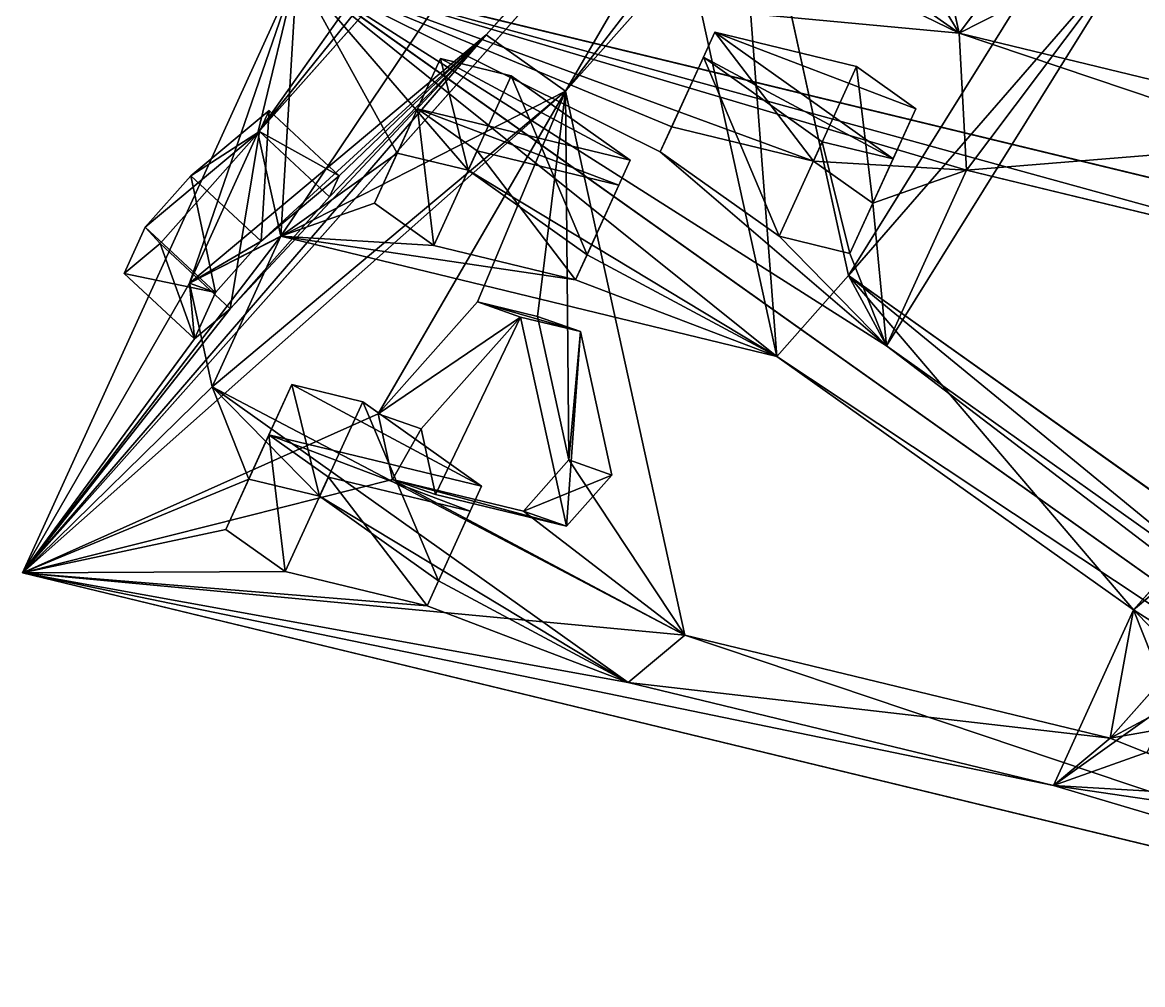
# Model space of a CAD drawing. Extents: x -257 to -138, y 59 to 148.
# Drawn here: x -256.97 to -216.33, y 58.92 to 93.83 of the extents above; entities that cross this region are included whole.
import ezdxf

# ---------------------------------------------------------------- set-up
doc = ezdxf.new("R2010")
doc.units = 0
doc.layers.get('0').update_dxf_attribs({"color": 13, "linetype": 'CONTINUOUS'})

msp = doc.modelspace()

# ---------------------------------------------------------------- linework, layer by layer
for p, q in [((-256.972, 73.857, 113.817), (-210.097, 126.592, 99.473)), ((-222.986, 93.441, 33.353), (-227.314, 113.179, 39.069)), ((-240.143, 93.381, 105.065), (-228.424, 106.565, 101.479)), ((-248.424, 89.831, 72.48), (-234.752, 105.212, 68.296)), ((-237.267, 91.338, 106.951), (-225.548, 104.522, 103.365)), ((-231.323, 104.382, 66.41), (-226.995, 84.644, 60.694)), ((-216.768, 101.715, 48.064), (-222.986, 93.441, 33.353)), ((-217.874, 99.289, 55.607), (-226.995, 84.644, 60.694)), ((-216.497, 96.742, 50.747), (-225.617, 82.098, 55.834)), ((-222.714, 88.468, 36.036), (-216.497, 96.742, 50.747)), ((-247.019, 95.698, 45.935), (-256.972, 73.857, 113.817)), ((-185.304, 80.76, 11.993), (-247.019, 95.698, 45.935)), ((-195.256, 58.919, 79.875), (-247.019, 95.698, 45.935)), ((-250.912, 84.37, 89.45), (-240.143, 93.381, 105.065)), ((-237.267, 91.338, 106.951), (-240.143, 93.381, 105.065)), ((-233.415, 90.048, 44.521), (-231.851, 93.479, 45.854)), ((-231.851, 93.479, 45.854), (-232.266, 92.569, 48.683)), ((-226.708, 92.234, 43.026), (-231.851, 93.479, 45.854)), ((-207.557, 89.706, 24.868), (-222.986, 93.441, 33.353)), ((-222.986, 93.441, 33.353), (-222.714, 88.468, 36.036)), ((-243.369, 89.089, 58.663), (-241.805, 92.521, 59.996)), ((-242.634, 90.7, 65.653), (-241.805, 92.521, 59.996)), ((-241.805, 92.521, 59.996), (-239.233, 91.898, 58.582)), ((-233.83, 89.138, 47.349), (-232.266, 92.569, 48.683)), ((-227.952, 89.504, 51.511), (-232.266, 92.569, 48.683)), ((-240.797, 88.466, 57.249), (-239.233, 91.898, 58.582)), ((-234.92, 88.833, 61.411), (-239.233, 91.898, 58.582)), ((-228.272, 88.803, 41.692), (-226.708, 92.234, 43.026)), ((-226.708, 92.234, 43.026), (-224.551, 90.702, 44.44)), ((-232.939, 71.6, 101.235), (-237.267, 91.338, 106.951)), ((-248.02, 90.64, 101.682), (-250.86, 88.264, 97.564)), ((-248.371, 89.871, 104.075), (-248.02, 90.64, 101.682)), ((-245.473, 88.271, 101.293), (-248.02, 90.64, 101.682)), ((-244.198, 87.269, 64.32), (-242.634, 90.7, 65.653)), ((-240.477, 89.168, 67.067), (-242.634, 90.7, 65.653)), ((-226.115, 87.27, 43.107), (-224.551, 90.702, 44.44)), ((-224.551, 90.702, 44.44), (-225.381, 88.882, 50.097)), ((-251.976, 85.814, 105.179), (-248.371, 89.871, 104.075)), ((-250.912, 84.37, 89.45), (-248.424, 89.831, 72.48)), ((-248.424, 89.831, 72.48), (-247.599, 86.071, 71.391)), ((-245.824, 87.501, 103.686), (-248.371, 89.871, 104.075)), ((-233.415, 90.048, 44.521), (-233.83, 89.138, 47.349)), ((-228.272, 88.803, 41.692), (-233.415, 90.048, 44.521)), ((-229.516, 86.073, 50.178), (-227.952, 89.504, 51.511)), ((-227.952, 89.504, 51.511), (-225.381, 88.882, 50.097)), ((-244.198, 87.269, 64.32), (-243.369, 89.089, 58.663)), ((-243.369, 89.089, 58.663), (-240.797, 88.466, 57.249)), ((-242.041, 85.736, 65.734), (-240.477, 89.168, 67.067)), ((-240.477, 89.168, 67.067), (-235.335, 87.923, 64.239)), ((-229.516, 86.073, 50.178), (-233.83, 89.138, 47.349)), ((-236.484, 85.402, 60.077), (-234.92, 88.833, 61.411)), ((-235.335, 87.923, 64.239), (-234.92, 88.833, 61.411)), ((-228.272, 88.803, 41.692), (-226.115, 87.27, 43.107)), ((-226.945, 85.45, 48.763), (-225.381, 88.882, 50.097)), ((-250.86, 88.264, 97.564), (-252.512, 86.405, 98.07)), ((-248.314, 85.895, 97.175), (-250.86, 88.264, 97.564)), ((-245.473, 88.271, 101.293), (-248.314, 85.895, 97.175)), ((-245.824, 87.501, 103.686), (-245.473, 88.271, 101.293)), ((-236.484, 85.402, 60.077), (-240.797, 88.466, 57.249)), ((-222.714, 88.468, 36.036), (-225.617, 82.098, 55.834)), ((-207.285, 84.733, 27.55), (-222.714, 88.468, 36.036)), ((-236.899, 84.491, 62.905), (-235.335, 87.923, 64.239)), ((-249.43, 83.445, 104.79), (-245.824, 87.501, 103.686)), ((-242.041, 85.736, 65.734), (-244.198, 87.269, 64.32)), ((-226.115, 87.27, 43.107), (-226.945, 85.45, 48.763)), ((-252.512, 86.405, 98.07), (-253.278, 84.725, 103.291)), ((-249.966, 84.036, 97.681), (-252.512, 86.405, 98.07)), ((-253.278, 84.725, 103.291), (-251.976, 85.814, 105.179)), ((-249.43, 83.445, 104.79), (-251.976, 85.814, 105.179)), ((-250.087, 80.611, 88.361), (-247.599, 86.071, 71.391)), ((-248.314, 85.895, 97.175), (-249.966, 84.036, 97.681)), ((-247.599, 86.071, 71.391), (-229.599, 81.714, 61.491)), ((-229.516, 86.073, 50.178), (-226.945, 85.45, 48.763)), ((-242.041, 85.736, 65.734), (-236.899, 84.491, 62.905)), ((-236.899, 84.491, 62.905), (-236.484, 85.402, 60.077)), ((-250.731, 82.356, 102.902), (-253.278, 84.725, 103.291)), ((-226.995, 84.644, 60.694), (-229.599, 81.714, 61.491)), ((-225.617, 82.098, 55.834), (-226.995, 84.644, 60.694)), ((-214.054, 75.449, 69.179), (-226.995, 84.644, 60.694)), ((-250.912, 84.37, 89.45), (-250.087, 80.611, 88.361)), ((-249.966, 84.036, 97.681), (-250.731, 82.356, 102.902)), ((-250.731, 82.356, 102.902), (-249.43, 83.445, 104.79)), ((-240.46, 83.689, 107.204), (-244.065, 79.633, 108.307)), ((-238.284, 83.163, 106.007), (-240.46, 83.689, 107.204)), ((-240.46, 83.689, 107.204), (-238.897, 83.139, 110.287)), ((-238.897, 83.139, 110.287), (-242.503, 79.083, 111.39)), ((-236.722, 82.613, 109.09), (-238.897, 83.139, 110.287)), ((-237.143, 77.957, 104.5), (-238.284, 83.163, 106.007)), ((-238.284, 83.163, 106.007), (-236.722, 82.613, 109.09)), ((-203.838, 83.246, 88.566), (-217.51, 67.865, 92.749)), ((-235.58, 77.407, 107.583), (-236.722, 82.613, 109.09)), ((-229.599, 81.714, 61.491), (-216.658, 72.519, 69.976)), ((-225.617, 82.098, 55.834), (-212.677, 72.903, 64.319)), ((-234.99, 69.883, 98.26), (-250.087, 80.611, 88.361)), ((-248.76, 77.258, 95.432), (-247.196, 80.69, 96.766)), ((-247.196, 80.69, 96.766), (-248.025, 78.87, 102.422)), ((-247.196, 80.69, 96.766), (-244.625, 80.067, 95.351)), ((-246.189, 76.636, 94.018), (-244.625, 80.067, 95.351)), ((-240.311, 77.002, 98.18), (-244.625, 80.067, 95.351)), ((-244.065, 79.633, 108.307), (-243.542, 77.248, 107.616)), ((-244.065, 79.633, 108.307), (-242.503, 79.083, 111.39)), ((-249.589, 75.438, 101.089), (-248.025, 78.87, 102.422)), ((-245.869, 77.337, 103.837), (-248.025, 78.87, 102.422)), ((-242.503, 79.083, 111.39), (-241.98, 76.697, 110.699)), ((-238.795, 76.098, 105.005), (-237.143, 77.957, 104.5)), ((-237.143, 77.957, 104.5), (-235.58, 77.407, 107.583)), ((-248.76, 77.258, 95.432), (-249.589, 75.438, 101.089)), ((-248.76, 77.258, 95.432), (-246.189, 76.636, 94.018)), ((-247.433, 73.906, 102.503), (-245.869, 77.337, 103.837)), ((-240.726, 76.092, 101.008), (-245.869, 77.337, 103.837)), ((-243.542, 77.248, 107.616), (-238.795, 76.098, 105.005)), ((-243.542, 77.248, 107.616), (-241.98, 76.697, 110.699)), ((-237.233, 75.548, 108.089), (-235.58, 77.407, 107.583)), ((-241.875, 73.571, 96.846), (-240.311, 77.002, 98.18)), ((-240.726, 76.092, 101.008), (-240.311, 77.002, 98.18)), ((-241.875, 73.571, 96.846), (-246.189, 76.636, 94.018)), ((-241.98, 76.697, 110.699), (-237.233, 75.548, 108.089)), ((-242.29, 72.661, 99.675), (-240.726, 76.092, 101.008)), ((-238.795, 76.098, 105.005), (-237.233, 75.548, 108.089)), ((-247.433, 73.906, 102.503), (-249.589, 75.438, 101.089)), ((-216.658, 72.519, 69.976), (-214.054, 75.449, 69.179)), ((-256.972, 73.857, 113.817), (-195.256, 58.919, 79.875)), ((-242.29, 72.661, 99.675), (-247.433, 73.906, 102.503)), ((-242.29, 72.661, 99.675), (-241.875, 73.571, 96.846)), ((-219.561, 66.149, 89.775), (-216.658, 72.519, 69.976)), ((-232.939, 71.6, 101.235), (-234.99, 69.883, 98.26)), ((-232.939, 71.6, 101.235), (-217.51, 67.865, 92.749)), ((-234.99, 69.883, 98.26), (-219.561, 66.149, 89.775)), ((-219.561, 66.149, 89.775), (-217.51, 67.865, 92.749))]:
    msp.add_line(p, q)

# ---------------------------------------------------------------- meshes
mesh = msp.add_polyface()
corners = [(-227.314, 113.179, 39.069), (-226.794, 99.703, 36.401), (-228.031, 105.342, 38.034), (-222.986, 93.441, 33.353), (-247.019, 95.698, 45.935), (-234.508, 101.57, 40.643), (-200.144, 148.433, 31.592), (-230.602, 105.965, 39.448), (-215.595, 126.363, 35.483), (-209.118, 130.135, 32.874), (-205.211, 134.529, 31.679), (-202.64, 133.907, 30.264), (-201.403, 128.268, 28.631), (-208.499, 127.315, 32.057), (-197.595, 122.006, 25.584), (-203.356, 126.07, 29.229), (-185.304, 80.76, 11.993), (-193.885, 105.087, 20.684), (-193.365, 91.611, 18.015), (-233.89, 98.75, 39.827), (-228.747, 97.506, 36.998), (-207.557, 89.706, 24.868), (-200.461, 90.659, 21.442), (-201.079, 93.479, 22.258), (-195.318, 89.414, 18.613), (-197.173, 97.873, 21.063), (-194.601, 97.251, 19.649)]
mesh.append_faces([[corners[k] for k in face] for face in [(5, 0, 7), (7, 0, 2), (0, 6, 8), (9, 6, 10), (10, 6, 11), (11, 6, 12), (8, 13, 14), (13, 8, 9), (14, 16, 17), (4, 3, 16), (19, 4, 5), (22, 21, 23), (17, 23, 21), (23, 17, 25), (25, 17, 26), (26, 17, 18)]], dxfattribs={"vtx0": -1, "vtx1": -1})
mesh.append_faces([[corners[k] for k in face] for face in [(4, 0, 5), (8, 6, 9), (14, 12, 6), (17, 16, 18), (3, 4, 19), (16, 21, 22)]], dxfattribs={"vtx0": -1, "vtx1": -1, "vtx2": -1})
mesh.append_faces([[corners[k] for k in face] for face in [(0, 1, 2), (1, 0, 3), (0, 4, 6), (14, 13, 15), (14, 15, 12), (14, 6, 16), (3, 19, 20), (3, 20, 1), (16, 3, 21), (16, 22, 24), (16, 24, 18)]], dxfattribs={"vtx0": -1, "vtx2": -1})
mesh = msp.add_polyface()
corners = [(-248.424, 89.831, 72.48), (-244.039, 95.276, 68.021), (-245.34, 94.186, 66.133), (-234.752, 105.212, 68.296), (-240.433, 99.332, 66.917), (-240.082, 100.102, 64.524), (-248.314, 85.895, 97.175), (-250.912, 84.37, 89.45), (-249.966, 84.036, 97.681), (-240.143, 93.381, 105.065), (-245.473, 88.271, 101.293), (-225.341, 110.921, 95.133), (-225.521, 112.935, 81.681), (-228.424, 106.565, 101.479), (-224.575, 112.601, 89.912), (-222.923, 114.46, 89.406), (-256.972, 73.857, 113.817), (-249.43, 83.445, 104.79), (-250.731, 82.356, 102.902), (-210.097, 126.592, 99.473), (-245.824, 87.501, 103.686), (-224.039, 112.01, 97.02), (-220.434, 116.066, 95.917), (-220.083, 116.836, 93.524), (-247.019, 95.698, 45.935), (-244.575, 95.866, 60.912), (-242.922, 97.725, 60.406)]
mesh.append_faces([[corners[k] for k in face] for face in [(1, 3, 4), (4, 3, 5), (6, 7, 8), (7, 6, 9), (17, 9, 20), (20, 9, 10), (9, 19, 13), (21, 19, 22), (22, 19, 23), (16, 7, 24), (24, 3, 19)]], dxfattribs={"vtx0": -1, "vtx1": -1})
mesh.append_faces([[corners[k] for k in face] for face in [(17, 16, 9), (13, 19, 21), (7, 16, 18), (24, 0, 2), (24, 26, 3), (19, 12, 15)]], dxfattribs={"vtx0": -1, "vtx1": -1, "vtx2": -1})
mesh.append_faces([[corners[k] for k in face] for face in [(0, 1, 2), (1, 0, 3), (9, 6, 10), (11, 12, 13), (12, 11, 14), (12, 14, 15), (16, 17, 18), (9, 16, 19), (13, 21, 11), (7, 18, 8), (24, 7, 0), (24, 2, 25), (24, 25, 26), (3, 26, 5), (19, 3, 12), (19, 15, 23)]], dxfattribs={"vtx0": -1, "vtx2": -1})
mesh = msp.add_polyface()
corners = [(-210.636, 71.541, 89.922), (-203.838, 83.246, 88.566), (-217.51, 67.865, 92.749), (-207.031, 75.598, 88.819), (-204.855, 75.071, 87.622), (-203.714, 69.866, 86.115), (-256.972, 73.857, 113.817), (-243.542, 77.248, 107.616), (-244.065, 79.633, 108.307), (-232.939, 71.6, 101.235), (-195.256, 58.919, 79.875), (-238.795, 76.098, 105.005), (-237.143, 77.957, 104.5), (-210.113, 69.156, 89.231), (-205.366, 68.007, 86.62), (-225.548, 104.522, 103.365), (-218.151, 105.812, 99.847), (-218.675, 108.198, 100.538), (-207.548, 100.164, 93.465), (-213.404, 104.663, 97.236), (-211.752, 106.522, 96.73), (-210.097, 126.592, 99.473), (-237.267, 91.338, 106.951), (-240.46, 83.689, 107.204), (-238.284, 83.163, 106.007), (-215.069, 112.254, 99.434), (-212.893, 111.728, 98.238)]
mesh.append_faces([[corners[k] for k in face] for face in [(7, 9, 11), (11, 9, 12), (9, 10, 2), (13, 10, 14), (14, 10, 5), (16, 18, 19), (19, 18, 20), (21, 18, 10), (6, 22, 21), (12, 22, 24), (22, 12, 9)]], dxfattribs={"vtx0": -1, "vtx1": -1})
mesh.append_faces([[corners[k] for k in face] for face in [(7, 6, 9), (2, 10, 13), (20, 18, 21), (10, 1, 5), (22, 6, 8), (21, 15, 17)]], dxfattribs={"vtx0": -1, "vtx1": -1, "vtx2": -1})
mesh.append_faces([[corners[k] for k in face] for face in [(0, 1, 2), (1, 0, 3), (1, 3, 4), (1, 4, 5), (6, 7, 8), (9, 6, 10), (2, 13, 0), (15, 16, 17), (16, 15, 18), (10, 18, 1), (22, 8, 23), (22, 23, 24), (21, 22, 15), (21, 17, 25), (21, 25, 26), (21, 26, 20)]], dxfattribs={"vtx0": -1, "vtx2": -1})
mesh = msp.add_polyface()
corners = [(-227.314, 113.179, 39.069), (-216.768, 101.715, 48.064), (-222.986, 93.441, 33.353)]
mesh.append_faces([[corners[k] for k in face] for face in [(0, 1, 2)]])
mesh = msp.add_polyface()
corners = [(-228.424, 106.565, 101.479), (-237.267, 91.338, 106.951), (-240.143, 93.381, 105.065), (-225.548, 104.522, 103.365)]
mesh.append_faces([[corners[k] for k in face] for face in [(0, 1, 2), (1, 0, 3)]], dxfattribs={"vtx0": -1})
mesh = msp.add_polyface()
corners = [(-247.599, 86.071, 71.391), (-234.752, 105.212, 68.296), (-248.424, 89.831, 72.48), (-229.599, 81.714, 61.491), (-231.323, 104.382, 66.41), (-226.995, 84.644, 60.694)]
mesh.append_faces([[corners[k] for k in face] for face in [(0, 1, 2), (4, 3, 5)]], dxfattribs={"vtx0": -1})
mesh.append_faces([[corners[k] for k in face] for face in [(1, 3, 4)]], dxfattribs={"vtx0": -1, "vtx1": -1})
mesh.append_faces([[corners[k] for k in face] for face in [(1, 0, 3)]], dxfattribs={"vtx0": -1, "vtx2": -1})
mesh = msp.add_polyface()
corners = [(-217.874, 99.289, 55.607), (-231.323, 104.382, 66.41), (-226.995, 84.644, 60.694)]
mesh.append_faces([[corners[k] for k in face] for face in [(0, 1, 2)]])
mesh = msp.add_polyface()
corners = [(-222.986, 93.441, 33.353), (-216.497, 96.742, 50.747), (-222.714, 88.468, 36.036), (-216.768, 101.715, 48.064)]
mesh.append_faces([[corners[k] for k in face] for face in [(0, 1, 2), (1, 0, 3)]], dxfattribs={"vtx0": -1})
mesh = msp.add_polyface()
corners = [(-216.497, 96.742, 50.747), (-226.995, 84.644, 60.694), (-225.617, 82.098, 55.834), (-217.874, 99.289, 55.607)]
mesh.append_faces([[corners[k] for k in face] for face in [(0, 1, 2), (1, 0, 3)]], dxfattribs={"vtx0": -1})
mesh = msp.add_polyface()
corners = [(-216.497, 96.742, 50.747), (-225.617, 82.098, 55.834), (-222.714, 88.468, 36.036)]
mesh.append_faces([[corners[k] for k in face] for face in [(0, 1, 2)]])
mesh = msp.add_polyface()
corners = [(-229.599, 81.714, 61.491), (-236.899, 84.491, 62.905), (-236.484, 85.402, 60.077), (-247.599, 86.071, 71.391), (-242.041, 85.736, 65.734), (-247.019, 95.698, 45.935), (-240.797, 88.466, 57.249), (-195.256, 58.919, 79.875), (-216.658, 72.519, 69.976), (-212.759, 68.544, 75.633), (-208.446, 65.479, 78.461), (-208.861, 64.569, 81.289), (-219.561, 66.149, 89.775), (-256.972, 73.857, 113.817), (-214.003, 65.814, 84.118), (-234.99, 69.883, 98.26), (-242.29, 72.661, 99.675), (-247.433, 73.906, 102.503), (-243.369, 89.089, 58.663), (-244.198, 87.269, 64.32), (-250.087, 80.611, 88.361), (-248.76, 77.258, 95.432), (-246.189, 76.636, 94.018), (-249.589, 75.438, 101.089), (-241.875, 73.571, 96.846), (-215.331, 69.167, 77.047), (-216.16, 67.347, 82.704)]
mesh.append_faces([[corners[k] for k in face] for face in [(1, 3, 4), (6, 0, 2), (0, 7, 8), (9, 7, 10), (10, 7, 11), (11, 12, 14), (12, 13, 15), (16, 13, 17), (5, 3, 13), (18, 5, 6), (21, 20, 22), (15, 22, 20), (22, 15, 24), (24, 15, 16), (8, 25, 12), (25, 8, 9)]], dxfattribs={"vtx0": -1, "vtx1": -1})
mesh.append_faces([[corners[k] for k in face] for face in [(5, 0, 6), (8, 7, 9), (11, 7, 12), (15, 13, 16), (3, 5, 18), (13, 20, 21)]], dxfattribs={"vtx0": -1, "vtx1": -1, "vtx2": -1})
mesh.append_faces([[corners[k] for k in face] for face in [(0, 1, 2), (1, 0, 3), (0, 5, 7), (12, 7, 13), (3, 18, 19), (3, 19, 4), (13, 3, 20), (13, 21, 23), (13, 23, 17), (12, 25, 26), (12, 26, 14)]], dxfattribs={"vtx0": -1, "vtx2": -1})
mesh = msp.add_polyface()
corners = [(-200.234, 68.88, 60.076), (-212.677, 72.903, 64.319), (-194.676, 68.546, 54.42), (-205.377, 70.125, 62.905), (-205.792, 69.215, 65.733), (-185.304, 80.76, 11.993), (-192.686, 79.179, 24.721), (-194.843, 80.711, 23.307), (-192.188, 74.006, 37.449), (-195.256, 58.919, 79.875), (-193.515, 77.359, 30.378), (-196.087, 77.981, 31.792), (-198.077, 67.348, 61.491), (-198.907, 65.528, 67.147), (-201.478, 66.15, 68.562), (-207.285, 84.733, 27.55), (-247.019, 95.698, 45.935), (-199.986, 81.956, 26.136), (-222.714, 88.468, 36.036), (-228.272, 88.803, 41.692), (-233.415, 90.048, 44.521), (-233.83, 89.138, 47.349), (-225.617, 82.098, 55.834), (-229.516, 86.073, 50.178), (-226.115, 87.27, 43.107), (-226.945, 85.45, 48.763), (-200.4, 81.046, 28.964)]
mesh.append_faces([[corners[k] for k in face] for face in [(6, 8, 10), (10, 8, 11), (8, 9, 2), (12, 9, 13), (13, 9, 14), (5, 15, 16), (16, 22, 9), (24, 22, 25), (25, 22, 23), (26, 15, 17), (15, 26, 8)]], dxfattribs={"vtx0": -1, "vtx1": -1})
mesh.append_faces([[corners[k] for k in face] for face in [(6, 5, 8), (2, 9, 12), (15, 5, 7), (16, 18, 19), (16, 21, 22), (9, 1, 4)]], dxfattribs={"vtx0": -1, "vtx1": -1, "vtx2": -1})
mesh.append_faces([[corners[k] for k in face] for face in [(0, 1, 2), (1, 0, 3), (1, 3, 4), (5, 6, 7), (8, 5, 9), (2, 12, 0), (15, 7, 17), (16, 15, 18), (16, 19, 20), (16, 20, 21), (22, 21, 23), (9, 22, 1), (9, 4, 14), (18, 24, 19), (24, 18, 22), (8, 26, 11)]], dxfattribs={"vtx0": -1, "vtx2": -1})
mesh = msp.add_polyface()
corners = [(-250.087, 80.611, 88.361), (-232.939, 71.6, 101.235), (-234.99, 69.883, 98.26), (-237.267, 91.338, 106.951), (-250.912, 84.37, 89.45), (-240.143, 93.381, 105.065)]
mesh.append_faces([[corners[k] for k in face] for face in [(0, 1, 2), (3, 4, 5)]], dxfattribs={"vtx0": -1})
mesh.append_faces([[corners[k] for k in face] for face in [(1, 0, 3)]], dxfattribs={"vtx0": -1, "vtx1": -1})
mesh.append_faces([[corners[k] for k in face] for face in [(3, 0, 4)]], dxfattribs={"vtx0": -1, "vtx2": -1})
mesh = msp.add_polyface()
corners = [(-233.415, 90.048, 44.521), (-232.266, 92.569, 48.683), (-233.83, 89.138, 47.349), (-231.851, 93.479, 45.854)]
mesh.append_faces([[corners[k] for k in face] for face in [(0, 1, 2), (1, 0, 3)]], dxfattribs={"vtx0": -1})
mesh = msp.add_polyface()
corners = [(-228.272, 88.803, 41.692), (-231.851, 93.479, 45.854), (-233.415, 90.048, 44.521), (-226.708, 92.234, 43.026)]
mesh.append_faces([[corners[k] for k in face] for face in [(0, 1, 2), (1, 0, 3)]], dxfattribs={"vtx0": -1})
mesh = msp.add_polyface()
corners = [(-224.551, 90.702, 44.44), (-231.851, 93.479, 45.854), (-226.708, 92.234, 43.026), (-225.381, 88.882, 50.097), (-232.266, 92.569, 48.683), (-227.952, 89.504, 51.511)]
mesh.append_faces([[corners[k] for k in face] for face in [(0, 1, 2), (4, 3, 5)]], dxfattribs={"vtx0": -1})
mesh.append_faces([[corners[k] for k in face] for face in [(1, 3, 4)]], dxfattribs={"vtx0": -1, "vtx1": -1})
mesh.append_faces([[corners[k] for k in face] for face in [(1, 0, 3)]], dxfattribs={"vtx0": -1, "vtx2": -1})
mesh = msp.add_polyface()
corners = [(-222.714, 88.468, 36.036), (-207.557, 89.706, 24.868), (-222.986, 93.441, 33.353), (-207.285, 84.733, 27.55)]
mesh.append_faces([[corners[k] for k in face] for face in [(0, 1, 2), (1, 0, 3)]], dxfattribs={"vtx0": -1})
mesh = msp.add_polyface()
corners = [(-243.369, 89.089, 58.663), (-242.634, 90.7, 65.653), (-244.198, 87.269, 64.32), (-241.805, 92.521, 59.996)]
mesh.append_faces([[corners[k] for k in face] for face in [(0, 1, 2), (1, 0, 3)]], dxfattribs={"vtx0": -1})
mesh = msp.add_polyface()
corners = [(-240.797, 88.466, 57.249), (-241.805, 92.521, 59.996), (-243.369, 89.089, 58.663), (-239.233, 91.898, 58.582)]
mesh.append_faces([[corners[k] for k in face] for face in [(0, 1, 2), (1, 0, 3)]], dxfattribs={"vtx0": -1})
mesh = msp.add_polyface()
corners = [(-234.92, 88.833, 61.411), (-241.805, 92.521, 59.996), (-239.233, 91.898, 58.582), (-242.634, 90.7, 65.653), (-235.335, 87.923, 64.239), (-240.477, 89.168, 67.067)]
mesh.append_faces([[corners[k] for k in face] for face in [(0, 1, 2), (3, 4, 5)]], dxfattribs={"vtx0": -1})
mesh.append_faces([[corners[k] for k in face] for face in [(1, 0, 3)]], dxfattribs={"vtx0": -1, "vtx1": -1})
mesh.append_faces([[corners[k] for k in face] for face in [(3, 0, 4)]], dxfattribs={"vtx0": -1, "vtx2": -1})
mesh = msp.add_polyface()
corners = [(-232.266, 92.569, 48.683), (-229.516, 86.073, 50.178), (-233.83, 89.138, 47.349), (-227.952, 89.504, 51.511)]
mesh.append_faces([[corners[k] for k in face] for face in [(0, 1, 2), (1, 0, 3)]], dxfattribs={"vtx0": -1})
mesh = msp.add_polyface()
corners = [(-236.484, 85.402, 60.077), (-239.233, 91.898, 58.582), (-240.797, 88.466, 57.249), (-234.92, 88.833, 61.411)]
mesh.append_faces([[corners[k] for k in face] for face in [(0, 1, 2), (1, 0, 3)]], dxfattribs={"vtx0": -1})
mesh = msp.add_polyface()
corners = [(-226.115, 87.27, 43.107), (-226.708, 92.234, 43.026), (-228.272, 88.803, 41.692), (-224.551, 90.702, 44.44)]
mesh.append_faces([[corners[k] for k in face] for face in [(0, 1, 2), (1, 0, 3)]], dxfattribs={"vtx0": -1})
mesh = msp.add_polyface()
corners = [(-251.976, 85.814, 105.179), (-252.512, 86.405, 98.07), (-253.278, 84.725, 103.291), (-248.371, 89.871, 104.075), (-250.86, 88.264, 97.564), (-248.02, 90.64, 101.682)]
mesh.append_faces([[corners[k] for k in face] for face in [(0, 1, 2), (4, 3, 5)]], dxfattribs={"vtx0": -1})
mesh.append_faces([[corners[k] for k in face] for face in [(1, 3, 4)]], dxfattribs={"vtx0": -1, "vtx1": -1})
mesh.append_faces([[corners[k] for k in face] for face in [(1, 0, 3)]], dxfattribs={"vtx0": -1, "vtx2": -1})
mesh = msp.add_polyface()
corners = [(-248.02, 90.64, 101.682), (-248.314, 85.895, 97.175), (-250.86, 88.264, 97.564), (-245.473, 88.271, 101.293)]
mesh.append_faces([[corners[k] for k in face] for face in [(0, 1, 2), (1, 0, 3)]], dxfattribs={"vtx0": -1})
mesh = msp.add_polyface()
corners = [(-245.473, 88.271, 101.293), (-248.371, 89.871, 104.075), (-245.824, 87.501, 103.686), (-248.02, 90.64, 101.682)]
mesh.append_faces([[corners[k] for k in face] for face in [(0, 1, 2), (1, 0, 3)]], dxfattribs={"vtx0": -1})
mesh = msp.add_polyface()
corners = [(-242.634, 90.7, 65.653), (-242.041, 85.736, 65.734), (-244.198, 87.269, 64.32), (-240.477, 89.168, 67.067)]
mesh.append_faces([[corners[k] for k in face] for face in [(0, 1, 2), (1, 0, 3)]], dxfattribs={"vtx0": -1})
mesh = msp.add_polyface()
corners = [(-225.381, 88.882, 50.097), (-226.115, 87.27, 43.107), (-226.945, 85.45, 48.763), (-224.551, 90.702, 44.44)]
mesh.append_faces([[corners[k] for k in face] for face in [(0, 1, 2), (1, 0, 3)]], dxfattribs={"vtx0": -1})
mesh = msp.add_polyface()
corners = [(-249.43, 83.445, 104.79), (-248.371, 89.871, 104.075), (-251.976, 85.814, 105.179), (-245.824, 87.501, 103.686)]
mesh.append_faces([[corners[k] for k in face] for face in [(0, 1, 2), (1, 0, 3)]], dxfattribs={"vtx0": -1})
mesh = msp.add_polyface()
corners = [(-247.599, 86.071, 71.391), (-250.912, 84.37, 89.45), (-250.087, 80.611, 88.361), (-248.424, 89.831, 72.48)]
mesh.append_faces([[corners[k] for k in face] for face in [(0, 1, 2), (1, 0, 3)]], dxfattribs={"vtx0": -1})
mesh = msp.add_polyface()
corners = [(-227.952, 89.504, 51.511), (-226.945, 85.45, 48.763), (-229.516, 86.073, 50.178), (-225.381, 88.882, 50.097)]
mesh.append_faces([[corners[k] for k in face] for face in [(0, 1, 2), (1, 0, 3)]], dxfattribs={"vtx0": -1})
mesh = msp.add_polyface()
corners = [(-240.477, 89.168, 67.067), (-236.899, 84.491, 62.905), (-242.041, 85.736, 65.734), (-235.335, 87.923, 64.239)]
mesh.append_faces([[corners[k] for k in face] for face in [(0, 1, 2), (1, 0, 3)]], dxfattribs={"vtx0": -1})
mesh = msp.add_polyface()
corners = [(-235.335, 87.923, 64.239), (-236.484, 85.402, 60.077), (-236.899, 84.491, 62.905), (-234.92, 88.833, 61.411)]
mesh.append_faces([[corners[k] for k in face] for face in [(0, 1, 2), (1, 0, 3)]], dxfattribs={"vtx0": -1})
mesh = msp.add_polyface()
corners = [(-250.86, 88.264, 97.564), (-249.966, 84.036, 97.681), (-252.512, 86.405, 98.07), (-248.314, 85.895, 97.175)]
mesh.append_faces([[corners[k] for k in face] for face in [(0, 1, 2), (1, 0, 3)]], dxfattribs={"vtx0": -1})
mesh = msp.add_polyface()
corners = [(-253.278, 84.725, 103.291), (-249.966, 84.036, 97.681), (-250.731, 82.356, 102.902), (-252.512, 86.405, 98.07)]
mesh.append_faces([[corners[k] for k in face] for face in [(0, 1, 2), (1, 0, 3)]], dxfattribs={"vtx0": -1})
mesh = msp.add_polyface()
corners = [(-250.731, 82.356, 102.902), (-251.976, 85.814, 105.179), (-253.278, 84.725, 103.291), (-249.43, 83.445, 104.79)]
mesh.append_faces([[corners[k] for k in face] for face in [(0, 1, 2), (1, 0, 3)]], dxfattribs={"vtx0": -1})
mesh = msp.add_polyface()
corners = [(-216.658, 72.519, 69.976), (-226.995, 84.644, 60.694), (-229.599, 81.714, 61.491), (-214.054, 75.449, 69.179)]
mesh.append_faces([[corners[k] for k in face] for face in [(0, 1, 2), (1, 0, 3)]], dxfattribs={"vtx0": -1})
mesh = msp.add_polyface()
corners = [(-226.995, 84.644, 60.694), (-212.677, 72.903, 64.319), (-225.617, 82.098, 55.834), (-214.054, 75.449, 69.179)]
mesh.append_faces([[corners[k] for k in face] for face in [(0, 1, 2), (1, 0, 3)]], dxfattribs={"vtx0": -1})
mesh = msp.add_polyface()
corners = [(-217.51, 67.865, 92.749), (-216.658, 72.519, 69.976), (-219.561, 66.149, 89.775), (-203.838, 83.246, 88.566), (-214.054, 75.449, 69.179), (-203.285, 84.46, 84.794)]
mesh.append_faces([[corners[k] for k in face] for face in [(0, 1, 2), (4, 3, 5)]], dxfattribs={"vtx0": -1})
mesh.append_faces([[corners[k] for k in face] for face in [(1, 3, 4)]], dxfattribs={"vtx0": -1, "vtx1": -1})
mesh.append_faces([[corners[k] for k in face] for face in [(1, 0, 3)]], dxfattribs={"vtx0": -1, "vtx2": -1})
mesh = msp.add_polyface()
corners = [(-244.065, 79.633, 108.307), (-238.897, 83.139, 110.287), (-240.46, 83.689, 107.204), (-242.503, 79.083, 111.39)]
mesh.append_faces([[corners[k] for k in face] for face in [(0, 1, 2), (1, 0, 3)]], dxfattribs={"vtx0": -1})
mesh = msp.add_polyface()
corners = [(-240.46, 83.689, 107.204), (-236.722, 82.613, 109.09), (-238.284, 83.163, 106.007), (-238.897, 83.139, 110.287)]
mesh.append_faces([[corners[k] for k in face] for face in [(0, 1, 2), (1, 0, 3)]], dxfattribs={"vtx0": -1})
mesh = msp.add_polyface()
corners = [(-241.98, 76.697, 110.699), (-238.897, 83.139, 110.287), (-242.503, 79.083, 111.39), (-237.233, 75.548, 108.089), (-236.722, 82.613, 109.09), (-235.58, 77.407, 107.583)]
mesh.append_faces([[corners[k] for k in face] for face in [(0, 1, 2), (4, 3, 5)]], dxfattribs={"vtx0": -1})
mesh.append_faces([[corners[k] for k in face] for face in [(1, 3, 4)]], dxfattribs={"vtx0": -1, "vtx1": -1})
mesh.append_faces([[corners[k] for k in face] for face in [(1, 0, 3)]], dxfattribs={"vtx0": -1, "vtx2": -1})
mesh = msp.add_polyface()
corners = [(-237.143, 77.957, 104.5), (-236.722, 82.613, 109.09), (-235.58, 77.407, 107.583), (-238.284, 83.163, 106.007)]
mesh.append_faces([[corners[k] for k in face] for face in [(0, 1, 2), (1, 0, 3)]], dxfattribs={"vtx0": -1})
mesh = msp.add_polyface()
corners = [(-248.76, 77.258, 95.432), (-248.025, 78.87, 102.422), (-249.589, 75.438, 101.089), (-247.196, 80.69, 96.766)]
mesh.append_faces([[corners[k] for k in face] for face in [(0, 1, 2), (1, 0, 3)]], dxfattribs={"vtx0": -1})
mesh = msp.add_polyface()
corners = [(-246.189, 76.636, 94.018), (-247.196, 80.69, 96.766), (-248.76, 77.258, 95.432), (-244.625, 80.067, 95.351)]
mesh.append_faces([[corners[k] for k in face] for face in [(0, 1, 2), (1, 0, 3)]], dxfattribs={"vtx0": -1})
mesh = msp.add_polyface()
corners = [(-240.311, 77.002, 98.18), (-247.196, 80.69, 96.766), (-244.625, 80.067, 95.351), (-248.025, 78.87, 102.422), (-240.726, 76.092, 101.008), (-245.869, 77.337, 103.837)]
mesh.append_faces([[corners[k] for k in face] for face in [(0, 1, 2), (3, 4, 5)]], dxfattribs={"vtx0": -1})
mesh.append_faces([[corners[k] for k in face] for face in [(1, 0, 3)]], dxfattribs={"vtx0": -1, "vtx1": -1})
mesh.append_faces([[corners[k] for k in face] for face in [(3, 0, 4)]], dxfattribs={"vtx0": -1, "vtx2": -1})
mesh = msp.add_polyface()
corners = [(-241.875, 73.571, 96.846), (-244.625, 80.067, 95.351), (-246.189, 76.636, 94.018), (-240.311, 77.002, 98.18)]
mesh.append_faces([[corners[k] for k in face] for face in [(0, 1, 2), (1, 0, 3)]], dxfattribs={"vtx0": -1})
mesh = msp.add_polyface()
corners = [(-242.503, 79.083, 111.39), (-243.542, 77.248, 107.616), (-241.98, 76.697, 110.699), (-244.065, 79.633, 108.307)]
mesh.append_faces([[corners[k] for k in face] for face in [(0, 1, 2), (1, 0, 3)]], dxfattribs={"vtx0": -1})
mesh = msp.add_polyface()
corners = [(-248.025, 78.87, 102.422), (-247.433, 73.906, 102.503), (-249.589, 75.438, 101.089), (-245.869, 77.337, 103.837)]
mesh.append_faces([[corners[k] for k in face] for face in [(0, 1, 2), (1, 0, 3)]], dxfattribs={"vtx0": -1})
mesh = msp.add_polyface()
corners = [(-235.58, 77.407, 107.583), (-238.795, 76.098, 105.005), (-237.143, 77.957, 104.5), (-237.233, 75.548, 108.089)]
mesh.append_faces([[corners[k] for k in face] for face in [(0, 1, 2), (1, 0, 3)]], dxfattribs={"vtx0": -1})
mesh = msp.add_polyface()
corners = [(-245.869, 77.337, 103.837), (-242.29, 72.661, 99.675), (-247.433, 73.906, 102.503), (-240.726, 76.092, 101.008)]
mesh.append_faces([[corners[k] for k in face] for face in [(0, 1, 2), (1, 0, 3)]], dxfattribs={"vtx0": -1})
mesh = msp.add_polyface()
corners = [(-237.233, 75.548, 108.089), (-243.542, 77.248, 107.616), (-238.795, 76.098, 105.005), (-241.98, 76.697, 110.699)]
mesh.append_faces([[corners[k] for k in face] for face in [(0, 1, 2), (1, 0, 3)]], dxfattribs={"vtx0": -1})
mesh = msp.add_polyface()
corners = [(-240.726, 76.092, 101.008), (-241.875, 73.571, 96.846), (-242.29, 72.661, 99.675), (-240.311, 77.002, 98.18)]
mesh.append_faces([[corners[k] for k in face] for face in [(0, 1, 2), (1, 0, 3)]], dxfattribs={"vtx0": -1})
mesh = msp.add_polyface()
corners = [(-234.99, 69.883, 98.26), (-217.51, 67.865, 92.749), (-219.561, 66.149, 89.775), (-232.939, 71.6, 101.235)]
mesh.append_faces([[corners[k] for k in face] for face in [(0, 1, 2), (1, 0, 3)]], dxfattribs={"vtx0": -1})

doc.saveas('drawing.dxf')
